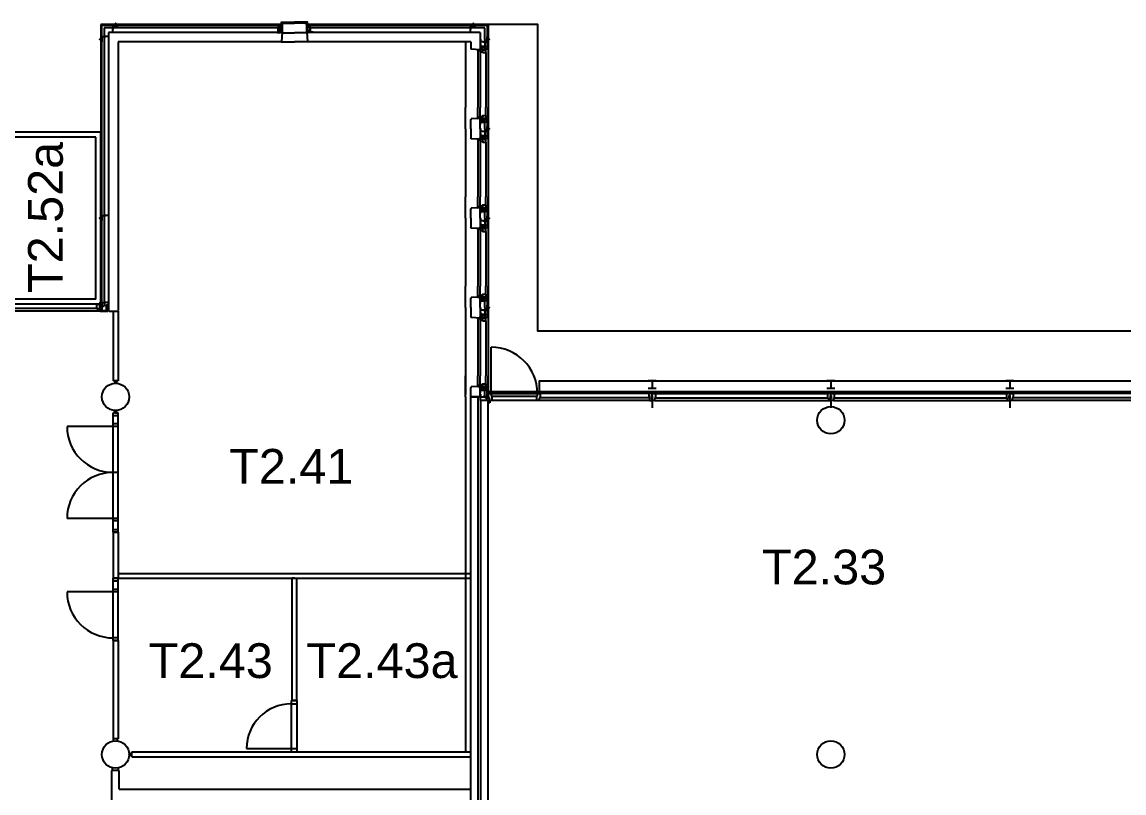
# Model space of a CAD drawing. Header units: millimetres. Extents: x 33769 to 140872, y 29552 to 80652.
# Drawn here: x 56775 to 78958, y 65127 to 80652 of the extents above; entities that cross this region are included whole.
import ezdxf
from ezdxf.enums import TextEntityAlignment as Align

# ---------------------------------------------------------------- set-up
doc = ezdxf.new("R2010")
doc.units = ezdxf.units.MM
doc.layers.get('0').update_dxf_attribs({"linetype": 'CONTINUOUS'})
for name, color, linetype in [('AL2100_BUITENWANDEN', 3, 'CONTINUOUS'), ('AL2200_BINNENWANDEN', 2, 'CONTINUOUS'), ('AL2400_TRAPPEN', 1, 'CONTINUOUS'), ('AL2800_KONSTRUKTIES', 1, 'CONTINUOUS'), ('AL3100_BUITENWANDOPENINGEN', 1, 'CONTINUOUS'), ('AL3200_BINNENWANDOPENINGEN', 1, 'CONTINUOUS'), ('AL3500_TOEBEHOREN-KOZIJNEN', 1, 'CONTINUOUS'), ('AL4600_RUIMTENUMMERS', 2, 'CONTINUOUS')]:
    doc.layers.add(name, color=color, linetype=linetype)
doc.styles.add('Arial', font='arial.ttf')

# ---------------------------------------------------------------- blocks, each defined once
blk = doc.blocks.new('23-1')
for p, q in [((-42.5, -279.5), (-22.5, -300)), ((-42.5, -300), (-22.5, -279.5)), ((-42.5, -279.5), (-42.5, -300)), ((-22.5, -279.5), (-22.5, -300)), ((-15, -282), (-15, -300)), ((15, -282), (15, -300)), ((22.5, -279.5), (22.5, -300)), ((42.5, -279.5), (22.5, -300)), ((22.5, -279.5), (42.5, -300)), ((42.5, -222.5), (62.5, -222.5)), ((42.5, -279.5), (42.5, -300))]:
    blk.add_line(p, q)
for points in [[(50, -200), (50, -277), (-50, -277)], [(105, -145), (55, -145), (55, -245)]]:
    blk.add_lwpolyline(points)
blk.add_lwpolyline([(-50, -279.5), (-5, -279.5), (-5, -316, 0.4142136), (-1, -320), (1, -320, 0.4142136), (5, -316), (5, -279.5), (50, -279.5)], format="xyb")
blk = doc.blocks.new('VIER')
at = {"layer": 'AL2100_BUITENWANDEN'}
for p, q in [((159, 838), (159, 1056)), ((612, 628), (612, 1056)), ((177, 808), (159, 808)), ((182, 778), (159, 798)), ((159, 778), (182, 798)), ((182, 798), (159, 798)), ((182, 778), (159, 778)), ((179, 650), (159, 670)), ((179, 670), (159, 650)), ((179, 670), (159, 670)), ((177, 643), (177, 808)), ((229, 628), (229, 793)), ((236, 775), (236, 755)), ((236, 685), (236, 665)), ((319, 628), (319, 838)), ((319, 838), (499, 828)), ((499, 828), (509, 818)), ((509, 628), (509, 818)), ((179, 650), (159, 650)), ((177, 643), (159, 643)), ((177, 613), (159, 613)), ((179, 605), (159, 605)), ((159, 585), (179, 605)), ((179, 585), (159, 605)), ((179, 585), (159, 585)), ((182, 478), (159, 478)), ((159, 478), (182, 458)), ((182, 478), (159, 458)), ((182, 458), (159, 458)), ((177, 448), (159, 448)), ((177, 448), (177, 613)), ((229, 628), (229, 463)), ((236, 480), (236, 500)), ((319, 628), (319, 418)), ((509, 628), (509, 438)), ((612, 628), (612, 199)), ((159, 418), (159, 199)), ((319, 418), (499, 428)), ((499, 428), (509, 438))]:
    blk.add_line(p, q, dxfattribs=at)
blk.add_lwpolyline([(179, 578), (179, 623), (143, 623, -0.414214), (139, 627), (139, 629, -0.414214), (143, 633), (179, 633), (179, 678)], format="xyb", dxfattribs=at)
for points in [[(226, 793), (226, 818), (159, 818), (159, 838)], [(159, 643), (159, 808)], [(259, 768), (182, 768), (182, 818)], [(259, 678), (182, 678), (182, 578)], [(314, 713), (314, 763), (214, 763)], [(314, 623), (314, 673), (214, 673)], [(159, 448), (159, 613)], [(226, 463), (226, 438), (159, 438), (159, 418)], [(259, 488), (182, 488), (182, 438)], [(314, 543), (314, 493), (214, 493)]]:
    blk.add_lwpolyline(points, dxfattribs=at)
at = {"layer": 'AL3100_BUITENWANDOPENINGEN'}
for p, q in [((205, 895), (205, 1056)), ((319, 878), (319, 1056)), ((369, 856), (369, 1056)), ((205, 361), (205, 199)), ((319, 378), (319, 199)), ((369, 399), (369, 199))]:
    blk.add_line(p, q, dxfattribs=at)
for points in [[(224, 828), (224, 838), (289, 838), (289, 828), (299, 828), (299, 838), (319, 838), (319, 878), (268, 878), (268, 895), (205, 895), (205, 828)], [(229, 793), (319, 793), (319, 808), (309, 808), (309, 823), (319, 823), (319, 838), (299, 838), (299, 828), (289, 828), (289, 838), (229, 838)], [(269, 793), (269, 790), (316, 790), (316, 743), (319, 743), (319, 793)], [(319, 856), (369, 856), (369, 837), (319, 841)], [(229, 463), (319, 463), (319, 448), (309, 448), (309, 433), (319, 433), (319, 418), (299, 418), (299, 428), (289, 428), (289, 418), (229, 418)], [(269, 463), (269, 466), (316, 466), (316, 513), (319, 513), (319, 463)], [(224, 428), (224, 418), (289, 418), (289, 428), (299, 428), (299, 418), (319, 418), (319, 378), (268, 378), (268, 361), (205, 361), (205, 428)], [(319, 399), (369, 399), (369, 418), (319, 415)]]:
    blk.add_lwpolyline(points, close=True, dxfattribs=at)
at = {"layer": 'AL3500_TOEBEHOREN-KOZIJNEN'}
for points in [[(309, 823), (319, 823), (319, 808), (309, 808)], [(329, 840), (329, 846), (319, 846), (319, 841)], [(309, 433), (319, 433), (319, 448), (309, 448)], [(329, 415), (329, 410), (319, 410), (319, 415)]]:
    blk.add_lwpolyline(points, close=True, dxfattribs=at)
blk = doc.blocks.new('23E')
at = {"layer": 'AL2100_BUITENWANDEN'}
for p, q in [((-260, -10), (-270, 0)), ((-250, -190), (-260, -10)), ((-312.5, -272.5), (-332.5, -272.5)), ((-300, -327), (-300, -350)), ((-300, -350), (-280, -327)), ((-300, -327), (-280, -350)), ((-280, -327), (-280, -350)), ((-270, -332), (-270, -350)), ((-240, -400), (0, -400))]:
    blk.add_line(p, q, dxfattribs=at)
for points in [[(-375, -195), (-325, -195), (-325, -295)], [(-320, -250), (-320, -327), (-260, -327)], [(-285, -303), (-260, -303), (-260, -400), (-240, -400)]]:
    blk.add_lwpolyline(points, dxfattribs=at)
at = {"layer": 'AL3100_BUITENWANDOPENINGEN'}
for p, q in [((-270, 0), (0, 0)), ((-247, -180), (0, -180)), ((-210, -379), (0, -379))]:
    blk.add_line(p, q, dxfattribs=at)
for points in [[(-295, -240), (-298, -240), (-298, -193), (-345, -193), (-345, -190), (-295, -190)], [(-295, -300), (-295, -190), (-280, -190), (-280, -200), (-265, -200), (-265, -190), (-250, -190), (-250, -210), (-260, -210), (-260, -220), (-250, -220), (-250, -300)], [(-210, -379), (-250, -379), (-250, -180), (-247, -180), (-247, -376), (-210, -376)]]:
    blk.add_lwpolyline(points, close=True, dxfattribs=at)
at = {"layer": 'AL3500_TOEBEHOREN-KOZIJNEN'}
blk.add_lwpolyline([(-265, -200), (-265, -190), (-280, -190), (-280, -200)], close=True, dxfattribs=at)
blk = doc.blocks.new('AH28HA16')
for points in [[(-80, 76), (80, 76)], [(0, -76), (0, 76)], [(-80, -76), (80, -76)]]:
    blk.add_lwpolyline(points)
blk = doc.blocks.new('23D-1')
at = {"layer": 'AL2100_BUITENWANDEN'}
for p, q in [((223, 88), (223, 108)), ((275, 30), (230, 30)), ((277, 86), (300, 86)), ((277, 86), (300, 66)), ((300, 86), (277, 66)), ((277, 66), (300, 66)), ((282, 55), (300, 55)), ((-40, -70), (-50, -60)), ((130, -70), (-40, -70)), ((140, -60), (130, -70))]:
    blk.add_line(p, q, dxfattribs=at)
for points in [[(145, 150), (145, 100), (245, 100)], [(200, 95), (277, 95), (277, 45)]]:
    blk.add_lwpolyline(points, dxfattribs=at)
at = {"layer": 'AL3100_BUITENWANDOPENINGEN'}
for p, q in [((310, -60), (154, -60)), ((154, -60), (154, -70)), ((310, -70), (154, -70)), ((310, -70), (310, -60))]:
    blk.add_line(p, q, dxfattribs=at)
for points in [[(140, 95), (143, 95), (143, 48), (190, 48), (190, 45), (140, 45)], [(140, 45), (190, 45), (190, -60), (140, -60)], [(320, -50), (310, -50), (310, -40), (320, -40), (320, 45), (275, 45), (275, -60), (320, -60)], [(310, 50), (320, 50), (320, -40), (310, -40), (310, -50), (320, -50), (320, -70), (360, -70), (360, -18), (377, -18), (377, 70), (310, 70)]]:
    blk.add_lwpolyline(points, close=True, dxfattribs=at)
at = {"layer": 'AL3500_TOEBEHOREN-KOZIJNEN'}
blk.add_lwpolyline([(150, 0), (140, 0), (140, -15), (150, -15)], close=True, dxfattribs=at)

msp = doc.modelspace()

# ---------------------------------------------------------------- linework, layer by layer
at = {"layer": 'AL2100_BUITENWANDEN'}
for p, q in [((58644, 80602), (58359, 80602)), ((58359, 80602), (58359, 80317)), ((58644, 80584), (58377, 80584)), ((58377, 80584), (58377, 80317)), ((58429, 80532), (58429, 74932)), ((61964, 80532), (58429, 80532)), ((61989, 80602), (58674, 80602)), ((61989, 80584), (58674, 80584)), ((65844, 80602), (62529, 80602)), ((65844, 80584), (62529, 80584)), ((66089, 80532), (62554, 80532)), ((66159, 80602), (65874, 80602)), ((66141, 80584), (65874, 80584)), ((66089, 80302), (66089, 80532)), ((66141, 80584), (66141, 80317)), ((66159, 80602), (66159, 80317)), ((58519, 80442), (58519, 74842)), ((62009, 80442), (58519, 80442)), ((65999, 80442), (62509, 80442)), ((65999, 80442), (65999, 80092)), ((66138, 80344), (66159, 80344)), ((66159, 80344), (66138, 80324)), ((66138, 80344), (66159, 80324)), ((66138, 80324), (66159, 80324)), ((66141, 80317), (66159, 80317)), ((58359, 80287), (58359, 76717)), ((58377, 80287), (58377, 76717)), ((58709, 80252), (58709, 74842)), ((61989, 80252), (58709, 80252)), ((65809, 80252), (62529, 80252)), ((65706, 80252), (65706, 79873)), ((65809, 80252), (65809, 80112)), ((65819, 80102), (65809, 80112)), ((65999, 80092), (65819, 80102)), ((66081, 80244), (66081, 80264)), ((66081, 80154), (66081, 80174)), ((66089, 80302), (66089, 80137)), ((66136, 80152), (66159, 80132)), ((66159, 80152), (66136, 80132)), ((66136, 80152), (66159, 80152)), ((66136, 80132), (66159, 80132)), ((66138, 80279), (66159, 80259)), ((66138, 80259), (66159, 80279)), ((66138, 80279), (66159, 80279)), ((66138, 80259), (66159, 80259)), ((66141, 80287), (66141, 80122)), ((66141, 80287), (66159, 80287)), ((66141, 80122), (66159, 80122)), ((66159, 80092), (66159, 79873)), ((58359, 76687), (58359, 74957)), ((58377, 76687), (58377, 74957)), ((58359, 74971), (51759, 74971)), ((65706, 73102), (65706, 73530)), ((66159, 73312), (66159, 73530)), ((65819, 73302), (65809, 73292)), ((65809, 73107), (65809, 73292)), ((65999, 73312), (65819, 73302)), ((65999, 73107), (65999, 73312)), ((66081, 73249), (66081, 73229)), ((66089, 73087), (66089, 73267)), ((66136, 73252), (66159, 73272)), ((66159, 73252), (66136, 73272)), ((66136, 73272), (66159, 73272)), ((66136, 73252), (66159, 73252)), ((66141, 73282), (66159, 73282)), ((66141, 73092), (66141, 73282)), ((65999, 73107), (65809, 73107)), ((65809, 62002), (65809, 73097)), ((65959, 73097), (65809, 73097)), ((65959, 62002), (65959, 73097)), ((65999, 73107), (65999, 73032)), ((65999, 73032), (66009, 73032)), ((66009, 62002), (66009, 73032)), ((66159, 73032), (66009, 73032)), ((66081, 73119), (66081, 73099)), ((66134, 73087), (66089, 73087)), ((66141, 73161), (66169, 73161)), ((66169, 73141), (66141, 73161)), ((66141, 73141), (66169, 73161)), ((66141, 73141), (66169, 73141)), ((66159, 73092), (66141, 73092)), ((66159, 62002), (66159, 73032))]:
    msp.add_line(p, q, dxfattribs=at)
for points in [[(66004, 80307), (66004, 80257), (66104, 80257)], [(66059, 80252), (66136, 80252), (66136, 80352)], [(66004, 80217), (66004, 80167), (66104, 80167)], [(66059, 80162), (66136, 80162), (66136, 80112)], [(66092, 80137), (66092, 80112), (66159, 80112), (66159, 80092)], [(66159, 80287), (66159, 80122)], [(66004, 73187), (66004, 73237), (66104, 73237)], [(66059, 73242), (66136, 73242), (66136, 73292)], [(66092, 73267), (66092, 73292), (66159, 73292), (66159, 73312)], [(66159, 73092), (66159, 73282)], [(66004, 73157), (66004, 73107), (66104, 73107)], [(66059, 73112), (66136, 73112), (66136, 73162)]]:
    msp.add_lwpolyline(points, dxfattribs=at)
msp.add_lwpolyline([(66138, 80352), (66138, 80307), (66175, 80307, -0.414214), (66179, 80303), (66179, 80301, -0.414214), (66175, 80297), (66138, 80297), (66138, 80252)], format="xyb", dxfattribs=at)
for centre in [(58659, 73102), (73059, 72632), (58659, 65902), (73059, 65902)]:
    msp.add_circle(centre, 275, dxfattribs=at)
at = {"layer": 'AL2200_BINNENWANDEN'}
for p, q in [((58609, 74832), (58709, 74832)), ((58609, 74832), (58609, 73427)), ((58709, 74832), (58709, 73427)), ((58709, 73427), (58609, 73427)), ((58641, 73427), (58641, 73376)), ((58677, 73427), (58677, 73376)), ((58659, 72781), (58609, 72781)), ((58641, 72781), (58641, 72827)), ((58641, 72781), (58677, 72781)), ((58659, 72781), (58709, 72781)), ((58677, 72781), (58677, 72826)), ((58609, 70381), (58609, 69449)), ((58709, 70381), (58709, 69449)), ((58709, 69549), (65809, 69549)), ((58709, 69449), (65809, 69449)), ((62259, 69449), (62209, 69449)), ((62209, 69449), (62209, 66987)), ((62309, 66987), (62309, 69449)), ((58609, 68199), (58609, 66217)), ((58709, 68199), (58709, 66217)), ((58709, 66217), (58609, 66217)), ((58620, 66160), (58620, 66217)), ((58697, 66160), (58697, 66217)), ((58925, 65921), (58984, 65921)), ((58926, 65885), (58984, 65885)), ((58934, 65903), (58934, 65905)), ((58984, 65953), (65809, 65953)), ((58984, 65853), (58984, 65953)), ((58984, 65853), (65809, 65853)), ((58584, 62627), (58584, 65577)), ((58734, 65577), (58584, 65577)), ((58599, 65577), (58599, 65633)), ((58719, 65577), (58719, 65633)), ((58734, 65202), (58734, 65577)), ((58734, 65202), (65809, 65202))]:
    msp.add_line(p, q, dxfattribs=at)
at = {"layer": 'AL2200_BINNENWANDEN', "ltscale": 10}
for p, q in [((58609, 70381), (58709, 70381)), ((58709, 69449), (58609, 69449)), ((58609, 68199), (58709, 68199)), ((62309, 66987), (62209, 66987))]:
    msp.add_line(p, q, dxfattribs=at)
at = {"layer": 'AL2400_TRAPPEN'}
for p, q in [((58359, 78432), (51762, 78432)), ((58259, 78332), (51862, 78332)), ((58259, 75071), (58259, 78332)), ((58359, 74971), (58359, 78432)), ((58259, 75071), (51859, 75071))]:
    msp.add_line(p, q, dxfattribs=at)
at = {"layer": 'AL2800_KONSTRUKTIES'}
for p, q in [((69459, 73032), (69459, 72882)), ((73059, 73032), (73059, 72882)), ((76659, 73032), (76659, 72882))]:
    msp.add_line(p, q, dxfattribs=at)
msp.add_lwpolyline([(86125, 73171), (87159, 73171), (87159, 73302), (87134, 73302), (87134, 74423), (67159, 74423), (67159, 80602), (66159, 80602), (66159, 73171), (67193, 73171), (67193, 73423), (86125, 73423)], close=True, dxfattribs=at)
at = {"layer": 'AL3100_BUITENWANDOPENINGEN'}
for p, q in [((65706, 79873), (65706, 78930)), ((65949, 80073), (65949, 79873)), ((65949, 79873), (65949, 78930)), ((65999, 80052), (65999, 79873)), ((65999, 79873), (65999, 78930)), ((66113, 80035), (66113, 79873)), ((66113, 79873), (66113, 78930)), ((66159, 79873), (66159, 78930)), ((65706, 78073), (65706, 77130)), ((65949, 78073), (65949, 77130)), ((65999, 78073), (65999, 77130)), ((66113, 78073), (66113, 77130)), ((66159, 78073), (66159, 77130)), ((65706, 76273), (65706, 75330)), ((65949, 76273), (65949, 75330)), ((65999, 76273), (65999, 75330)), ((66113, 76273), (66113, 75330)), ((66159, 76273), (66159, 75330)), ((58349, 74971), (58349, 75012)), ((58299, 74832), (55109, 74832)), ((58282, 74971), (55126, 74971)), ((58282, 74883), (55126, 74883)), ((65706, 74473), (65706, 73152)), ((65949, 74473), (65949, 73530)), ((65999, 74473), (65999, 73530)), ((66113, 74473), (66113, 73530)), ((66159, 74473), (66159, 73530)), ((66219, 73171), (66219, 74105)), ((65949, 73330), (65949, 73530)), ((65999, 73352), (65999, 73530)), ((66113, 73369), (66113, 73530)), ((66169, 73212), (87149, 73212)), ((66169, 73212), (66169, 73171)), ((65706, 73102), (65706, 65953)), ((66159, 73028), (66171, 73028)), ((66159, 72982), (66159, 73028)), ((66194, 72982), (66159, 72982)), ((66169, 73171), (66219, 73171)), ((66169, 73091), (66169, 73171)), ((66184, 73091), (66169, 73091)), ((66171, 73032), (66194, 73032)), ((66171, 73028), (66171, 73032)), ((66184, 73032), (66184, 73091)), ((66236, 73032), (66184, 73032)), ((66194, 73032), (66194, 72982)), ((69392, 73171), (66219, 73171)), ((66219, 73171), (66219, 73120)), ((66219, 73120), (66236, 73120)), ((69409, 73032), (66219, 73032)), ((66236, 73120), (67136, 73120)), ((66236, 73120), (66236, 73032)), ((67136, 73032), (67136, 73120)), ((67136, 73120), (67153, 73120)), ((67186, 73032), (67136, 73032)), ((67153, 73171), (67203, 73171)), ((67153, 73120), (67153, 73171)), ((67186, 73083), (67186, 73032)), ((67203, 73083), (67186, 73083)), ((67203, 73171), (67203, 73083)), ((69392, 73083), (67203, 73083)), ((69459, 73171), (69392, 73171)), ((69392, 73171), (69392, 73083)), ((69392, 73083), (69409, 73083)), ((69409, 73083), (69409, 73032)), ((69409, 73032), (69459, 73032)), ((69459, 73131), (69449, 73131)), ((69449, 73072), (69449, 73131)), ((69449, 73072), (69459, 73072)), ((69459, 73171), (69526, 73171)), ((69459, 73131), (69459, 73171)), ((69459, 73131), (69469, 73131)), ((69469, 73072), (69459, 73072)), ((69459, 73032), (69459, 73072)), ((69509, 73032), (69459, 73032)), ((69469, 73072), (69469, 73131)), ((69509, 73083), (69509, 73032)), ((69526, 73083), (69509, 73083)), ((69509, 73032), (73009, 73032)), ((69526, 73171), (72992, 73171)), ((69526, 73171), (69526, 73083)), ((69526, 73083), (72992, 73083)), ((73059, 73171), (72992, 73171)), ((72992, 73171), (72992, 73083)), ((72992, 73083), (73009, 73083)), ((73009, 73083), (73009, 73032)), ((73009, 73032), (73059, 73032)), ((73059, 73131), (73049, 73131)), ((73049, 73072), (73049, 73131)), ((73049, 73072), (73059, 73072)), ((73059, 73131), (73059, 73171)), ((73059, 73171), (73126, 73171)), ((73059, 73131), (73069, 73131)), ((73059, 73032), (73059, 73072)), ((73069, 73072), (73059, 73072)), ((73109, 73032), (73059, 73032)), ((73069, 73072), (73069, 73131)), ((73126, 73083), (73109, 73083)), ((73109, 73083), (73109, 73032)), ((73109, 73032), (76609, 73032)), ((73126, 73171), (76592, 73171)), ((73126, 73171), (73126, 73083)), ((73126, 73083), (76592, 73083)), ((76659, 73171), (76592, 73171)), ((76592, 73171), (76592, 73083)), ((76592, 73083), (76609, 73083)), ((76609, 73083), (76609, 73032)), ((76609, 73032), (76659, 73032)), ((76659, 73131), (76649, 73131)), ((76649, 73072), (76649, 73131)), ((76649, 73072), (76659, 73072)), ((76659, 73171), (76726, 73171)), ((76659, 73131), (76659, 73171)), ((76659, 73131), (76669, 73131)), ((76669, 73072), (76659, 73072)), ((76659, 73032), (76659, 73072)), ((76709, 73032), (76659, 73032)), ((76669, 73072), (76669, 73131)), ((76709, 73083), (76709, 73032)), ((76726, 73083), (76709, 73083)), ((80209, 73032), (76709, 73032)), ((80192, 73171), (76726, 73171)), ((76726, 73171), (76726, 73083)), ((80192, 73083), (76726, 73083))]:
    msp.add_line(p, q, dxfattribs=at)
for points in [[(65999, 80073), (65949, 80073), (65949, 80092), (65999, 80089)], [(66049, 80137), (66049, 80140), (66002, 80140), (66002, 80187), (65999, 80187), (65999, 80137)], [(66089, 80137), (65999, 80137), (65999, 80122), (66009, 80122), (66009, 80107), (65999, 80107), (65999, 80092), (66019, 80092), (66019, 80102), (66029, 80102), (66029, 80092), (66089, 80092)], [(66094, 80102), (66094, 80092), (66029, 80092), (66029, 80102), (66019, 80102), (66019, 80092), (65999, 80092), (65999, 80052), (66050, 80052), (66050, 80035), (66113, 80035), (66113, 80102)], [(65999, 73330), (65949, 73330), (65949, 73311), (65999, 73315)], [(66094, 73302), (66094, 73312), (66029, 73312), (66029, 73302), (66019, 73302), (66019, 73312), (65999, 73312), (65999, 73352), (66050, 73352), (66050, 73369), (66113, 73369), (66113, 73302)], [(66089, 73267), (65999, 73267), (65999, 73282), (66009, 73282), (66009, 73297), (65999, 73297), (65999, 73312), (66019, 73312), (66019, 73302), (66029, 73302), (66029, 73312), (66089, 73312)], [(66049, 73267), (66049, 73264), (66002, 73264), (66002, 73217), (65999, 73217), (65999, 73267)], [(66179, 73032), (66134, 73032), (66134, 73087), (66179, 73087)]]:
    msp.add_lwpolyline(points, close=True, dxfattribs=at)
msp.add_arc((66219, 73171), 934, 0, 90, dxfattribs=at)
at = {"layer": 'AL3200_BINNENWANDOPENINGEN'}
for p, q in [((58709, 72781), (58609, 72781)), ((58609, 72731), (58709, 72731)), ((58709, 72559), (58609, 72559)), ((58709, 72509), (57681, 72509)), ((58709, 71581), (58609, 71581)), ((58709, 70654), (57681, 70654)), ((58709, 70604), (58609, 70604)), ((58609, 70431), (58709, 70431)), ((58709, 70381), (58609, 70381)), ((58609, 69449), (58709, 69449)), ((58609, 69399), (58709, 69399)), ((58709, 69227), (58609, 69227)), ((58709, 69177), (57681, 69177)), ((58709, 68249), (58609, 68249)), ((58709, 68199), (58609, 68199)), ((62195, 66987), (62195, 65953)), ((62195, 66987), (62309, 66987)), ((62309, 66987), (62195, 66987)), ((62195, 66920), (62309, 66920)), ((62309, 66987), (62309, 65953)), ((61295, 66020), (62309, 66020)), ((62195, 65953), (62309, 65953)), ((62195, 65953), (62309, 65953)), ((62195, 65953), (62309, 65953)), ((62195, 65953), (62309, 65953)), ((62195, 65953), (62309, 65953)), ((62195, 65953), (62309, 65953))]:
    msp.add_line(p, q, dxfattribs=at)
at = {"layer": 'AL3200_BINNENWANDOPENINGEN', "ltscale": 10}
for p, q in [((58609, 70381), (58609, 72781)), ((58709, 70381), (58709, 72781)), ((58609, 68199), (58609, 69449)), ((58709, 68199), (58709, 69449))]:
    msp.add_line(p, q, dxfattribs=at)
at = {"layer": 'AL3200_BINNENWANDOPENINGEN'}
for centre, radius, start, end in [((58609, 72509), 928, 180, 270), ((58609, 70654), 928, 90, 180), ((58609, 69177), 928, 180, 270), ((62195, 66020), 900, 90, 180)]:
    msp.add_arc(centre, radius, start, end, dxfattribs=at)

# ---------------------------------------------------------------- block references
at = {"layer": 'AL2100_BUITENWANDEN', "rotation": 180}
for p in [(58659, 80302), (65859, 80302)]:
    msp.add_blockref('23-1', p, dxfattribs=at)
at = {"layer": 'AL2100_BUITENWANDEN', "xscale": -1, "rotation": 270}
for p in [(58659, 80302), (58659, 76702)]:
    msp.add_blockref('23-1', p, dxfattribs=at)
at = {"layer": 'AL2800_KONSTRUKTIES', "rotation": 180}
for p in [(69459, 73347), (73059, 73347), (76659, 73347)]:
    msp.add_blockref('AH28HA16', p, dxfattribs=at)
at = {"layer": 'AL3100_BUITENWANDOPENINGEN', "xscale": -1, "rotation": 180}
msp.add_blockref('23E', (62259, 80252), dxfattribs=at)
at = {"layer": 'AL3100_BUITENWANDOPENINGEN', "rotation": 180}
for name, p in [('23E', (62259, 80252)), ('VIER', (66318, 79129)), ('VIER', (66318, 77329)), ('VIER', (66318, 75529))]:
    msp.add_blockref(name, p, dxfattribs=at)
at = {"layer": 'AL3100_BUITENWANDOPENINGEN', "xscale": -1}
msp.add_blockref('23D-1', (58659, 74902), dxfattribs=at)

# ---------------------------------------------------------------- texts
at = {"layer": 'AL4600_RUIMTENUMMERS', "style": 'Arial'}
msp.add_text('T2.52a', height=700, rotation=90, dxfattribs=at).set_placement((57806, 75194), align=Align.BOTTOM_LEFT)
for s, p in [('T2.41', (60945, 71144)), ('T2.33', (71671, 69117)), ('T2.43', (59324, 67231)), ('T2.43a', (62500, 67231))]:
    msp.add_text(s, height=700, dxfattribs=at).set_placement(p, align=Align.BOTTOM_LEFT)

doc.saveas('drawing.dxf')
